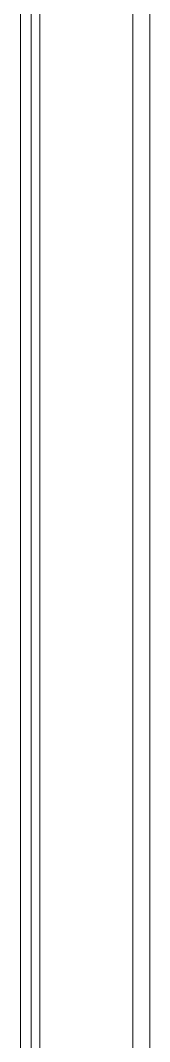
# Model space of a CAD drawing. Header units: millimetres. Extents: x -187347 to 135007, y -6415 to 292048.
# Drawn here: x -56039.8 to -56004.1, y 21590.1 to 21870.8 of the extents above; entities that cross this region are included whole.
import ezdxf

# ---------------------------------------------------------------- set-up
doc = ezdxf.new("R2010")
doc.units = ezdxf.units.MM
doc.header["$LTSCALE"] = 100
doc.layers.get('0').update_dxf_attribs({"lineweight": 18})
doc.layers.add('Layout Multivac', color=2, linetype='Continuous')

# ---------------------------------------------------------------- blocks, each defined once
blk = doc.blocks.new('I319 MD_left to right')
at = {"color": 0, "linetype": 'Continuous', "lineweight": 18}
for p, q in [((1823.77, 1945.02), (1823.77, 2850.02)), ((1826.11, 2850.02), (1826.11, 1945.02)), ((1851.74, 1945.02), (1851.74, 2850.02)), ((1856.43, 2850.02), (1856.43, 1945.02)), ((1820.77, 2130.02), (1820.77, 2750.02))]:
    blk.add_line(p, q, dxfattribs=at)

msp = doc.modelspace()

# ---------------------------------------------------------------- block references
at = {"layer": 'Layout Multivac'}
msp.add_blockref('I319 MD_left to right', (-57860.53, 19391.13, 3.45), dxfattribs=at)

doc.saveas('drawing.dxf')
